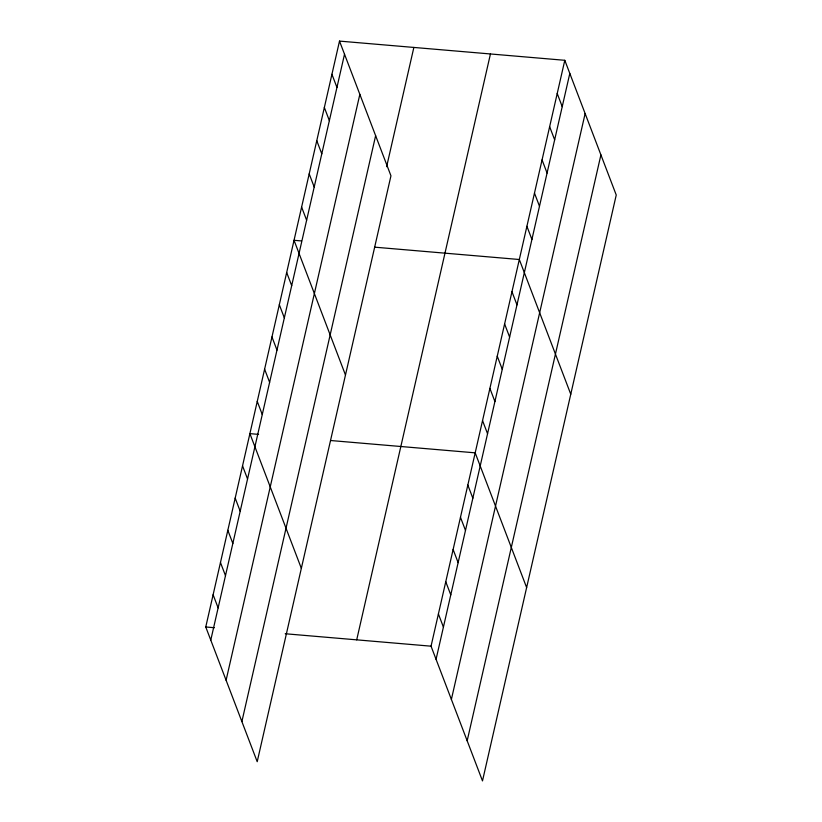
<?xml version="1.0" encoding="UTF-8"?>
<svg xmlns="http://www.w3.org/2000/svg" width="822" height="822" viewBox="0 0 822 822"><rect width="100%" height="100%" fill="white"/><g stroke="black" fill="none" stroke-linecap="round" stroke-linejoin="round"><path stroke-width="1.23" d="M339.507 41.1L390.953 175.816L257.204 761.696L205.757 626.981L339.507 41.1L564.796 60.304L616.243 195.02L482.493 780.9L431.047 646.184L564.796 60.304M210.771 640.112L344.521 54.231M226.101 680.236L359.841 94.355M241.884 721.572L375.633 135.692M386.628 166.712L413.856 47.44M356.707 639.845L490.446 53.964M436.061 659.316L569.81 73.435M451.381 699.44L585.13 113.559M467.173 740.776L600.913 154.896M301.469 240.938L294.04 240.301L345.476 375.017M374.76 247.175L519.319 259.505L570.766 394.221M258.57 434.376L249.898 433.636L301.345 568.362M330.629 440.52L475.188 452.84L526.625 587.555M205.757 626.981L214.439 627.72M285.213 633.752L431.047 646.184M557.213 93.503L562.227 106.634M549.641 126.701L554.655 139.832M542.058 159.9L547.072 173.031M534.475 193.098L539.489 206.23M526.902 226.297L531.916 239.428M511.962 291.728L516.976 304.859M504.605 323.95L509.619 337.082M497.248 356.173L502.263 369.304M489.902 388.395L494.906 401.526M482.545 420.617L487.559 433.749M331.934 74.299L336.948 87.43M324.351 107.497L329.365 120.629M467.831 485.062L472.845 498.194M316.768 140.696L321.782 153.827M460.474 517.285L465.488 530.416M453.117 549.517L458.131 562.638M309.195 173.904L314.21 187.026M445.76 581.74L450.775 594.871M301.612 207.103L306.627 220.234M438.403 613.962L443.418 627.094M286.683 272.524L291.697 285.655M279.326 304.746L284.34 317.878M271.969 336.969L276.983 350.1M264.612 369.191L269.626 382.322M257.255 401.413L262.269 414.545M242.541 465.869L247.556 479M235.184 498.091L240.199 511.222M227.828 530.313L232.842 543.445M220.471 562.536L225.485 575.667M213.114 594.758L218.128 607.89"/></g></svg>
